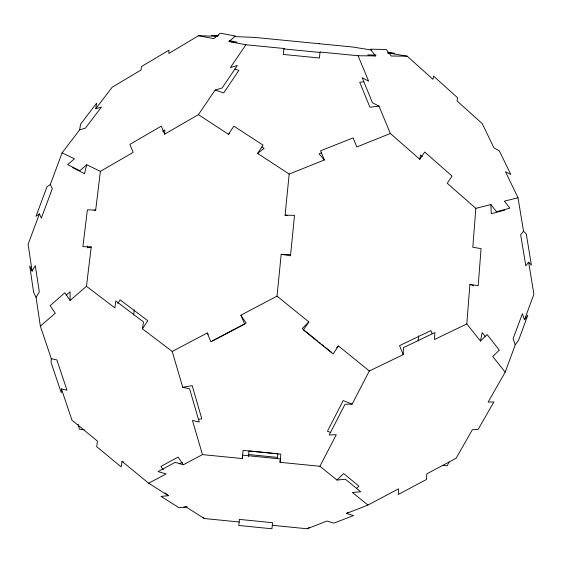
<?xml version="1.0" encoding="UTF-8"?>
<svg xmlns="http://www.w3.org/2000/svg" width="562" height="562" viewBox="0 0 562 562"><rect width="100%" height="100%" fill="white"/><g stroke="black" fill="none" stroke-linecap="round" stroke-linejoin="round"><path stroke-width="0.84" d="M242.622 455.304L243.058 450.401L280.881 454.159L280.038 462.315L319.911 466.284L336.28 434.714L329.206 434.974L345.068 404.233L352.142 404.127L369.325 370.99L403.2 354.636L403.439 347.646L434.89 332.535L434.489 339.525L466.811 323.916L469.902 284.344L478.199 285.665L481.058 248.65L472.804 247.238L475.845 208.333L447.24 183.296L452.066 176.075L424.717 152.049L419.793 159.271L390.351 133.496L378.992 106.127L372.466 102.741L362.181 77.746L368.637 81.181L358.085 55.757L319.996 52.027L319.462 57.998L283.276 54.451L283.972 48.494L245.903 44.763L229.043 41.546L235.471 35.982L220.163 33.214L213.862 38.645L198.555 35.722L168.825 53.453L169 50.151L141.399 66.632L141.076 70.004L112.119 87.279L95.702 108.796L101.448 107.04L85.424 128.143L79.649 129.843L62.094 152.85L50.306 184.547L46.976 186.774L36.024 216.279L39.396 213.89L41.342 218.091L52.329 188.635L50.306 184.547M51.311 358.732L56.874 359.947L66.997 390.253L61.455 388.918L61.272 392.782L51.065 362.448L51.311 358.732L40.359 326.122L36.052 297.375L33.615 292.226L29.702 265.903L32.118 271.109L35.308 265.615L39.312 291.903L36.052 297.375M239.215 522L239.342 519.393L272.556 522.702L271.959 528.786L238.724 525.47L239.215 522L204.315 518.522L186.212 507.043L178.969 507.683L161.02 496.408L168.354 495.726L165.151 492.916M61.455 388.918L71.943 420.144L97.43 441.1L96.692 446.692L121.202 466.91L122.052 461.353L148.656 483.229L166.106 473.949L158.062 471.595L175.204 462.329L183.367 464.767L202.475 454.609L242.327 458.571L242.496 455.164L280.452 458.936L280.038 462.315M245.903 44.763L230.364 67.616L237.312 65.494L222.123 87.981L215.127 90.039L198.407 114.634L164.631 134.178L164.856 129.92L162.622 131.213M277.424 458.74L277.53 457.412L248.685 454.546L248.502 455.866M418.17 340.958L418.599 335.858M242.327 458.571L242.475 456.934M277.466 458.501L277.902 453.787L249.858 451.005M164.631 134.178L161.252 126.148L129.871 144.378L133.159 152.386L100.373 171.354L95.695 210.048L87.384 209.823L82.895 246.627L91.234 246.95L86.478 286.304L114.901 307.899L115.807 300.972L143.486 321.914L142.425 328.812L172.232 351.461L207.252 332.971L210.898 341.851L244.646 324.112L240.894 315.205L277.024 296.125L281.183 254.319L290.624 254.684M287.611 215.562L285.089 215.127L289.17 174.072L324.337 159.966L320.614 150.792L353.147 137.866L356.814 146.949L390.351 133.496M248.404 456.407L249.008 450.921M133.651 314.994L134.248 309.767M87.623 246.058L87.412 247.765L91.234 246.95M79.649 129.843L80.556 124.181L96.678 103.12L95.702 108.796M419.793 159.271L420.488 155.056L422.434 156.763M466.811 323.916L480.433 341.043L482.203 332.613L485.399 336.687M100.373 171.354L86.724 164.757L84.546 173.651L72.336 167.511M272.233 525.294L307.147 528.772L326.922 521.058L333.94 523.117L353.54 515.572L346.431 513.45L367.962 505.055L398.507 488.849L398.31 494.476L426.474 479.477L426.797 473.843L456.077 458.304L472.389 429.698L478.1 429.487L493.858 401.956L488.153 402.041L505.189 372.156L515.27 344.787L518.621 340.207L527.823 315.134L524.486 319.778L522.379 313.751L513.092 338.767L515.27 344.787M524.486 319.778L533.9 294.214L528.624 262.159L525.828 265.896L520.672 234.797L523.524 231.186L518.016 197.733L505.463 171.719L510.809 174.494L499.295 150.771L493.984 147.939L482.245 123.626L457.089 101.02L457.489 97.648L433.534 76.095L432.993 79.361L407.19 56.172L387.717 52.905L394.601 53.397L387.864 52.273M39.396 213.89L28.1 244.259L32.118 271.109M449.073 461.95L447.268 465.743L442.701 465.413M283.972 48.494L283.761 48.922L320.038 52.477L319.996 52.027M117.767 303.522L120.156 299.869L147.757 320.698L142.425 328.812M198.407 114.634L228.481 134.325L233.841 126.141L263.051 145.129L257.614 153.405L289.17 174.072M369.325 370.99L338.464 345.96L333.118 353.955L303.375 329.929L308.833 321.928L277.024 296.125M308.833 321.928L302.173 328.622L317.649 341.127M336.638 347.759L338.464 345.96M319.911 466.284L336.968 480.046L343.663 473.562L358.928 486.137L356.547 488.448M480.433 341.043L487.142 334.538L499.309 350.154L492.748 356.512L505.189 372.156M66.204 295.219L70.053 291.847L70.102 300.445L86.478 286.304M86.724 164.757L79.846 170.715L67.721 164.624L74.451 158.821L62.094 152.85M40.359 326.122L55.315 313.217L50.137 305.707L64.813 292.767L70.102 300.445M257.614 153.405L264.084 148.375L261.899 146.956M228.481 134.325L229.781 133.349M307.147 528.772L309.304 527.437M346.431 513.45L348.672 512.186M212.548 340.741L246.149 323.08L240.894 315.205M179.123 463.833L182.306 462.386M321.457 152.815L319.026 153.777L324.337 159.966M94.163 210.462L95.695 210.048M504.788 210.097L491.286 213.715L490.879 204.554L475.845 208.333M518.016 197.733L504.402 201.154L509.867 208.165L496.457 211.748L490.879 204.554M172.232 351.461L182.748 387.323L192.176 385.595L201.786 418.753L198.393 419.364M183.865 507.086L187.188 506.671M378.992 106.127L369.937 107.23L359.729 82.235L363.783 81.757M336.968 480.046L345.419 479.26L360.699 491.757L352.381 492.481L367.962 505.055M358.085 55.757L375.564 55.905L370.365 49.203L386.206 49.484L391.307 56.038L407.19 56.172M376.069 55.006L367.71 54.928L375.564 55.905M229.092 41.131L230.813 41.174M285.089 215.127L294.495 215.379L290.498 255.801L281.183 254.319M198.555 35.722L216.792 36.277M218.632 35.694L211.719 35.476L217.677 36.221M371.812 50.074L352.318 46.969L319.223 43.731M229.043 41.546L236.974 42.115L229.31 40.661M234.059 36.558L254.839 37.422L319.314 43.738M84.223 429.789L79.404 429.192L78.181 424.303M182.748 387.323L189.591 388.813L199.264 422.069L192.45 420.432L202.475 454.609M235.007 69.126L238.871 70.376L223.76 92.878L215.127 90.039M330.653 432.494L327.435 431.23L343.206 400.573L352.142 404.127M469.902 284.344L473.583 285.896M122.052 461.353L123.591 462.154M148.656 483.229L168.354 495.726M318.991 342.216L320.34 343.305M321.689 344.387L323.705 346.023M325.047 347.105L331.777 352.543M203.051 517.321L204.315 518.522M523.524 231.186L526.292 234.017L531.399 265.159L528.624 262.159M183.367 464.767L178.077 457.096L160.929 466.446L163.282 469.853M207.252 332.971L208.214 334.383M403.2 354.636L399.547 345.623L430.892 330.604L432.199 333.849"/></g></svg>
